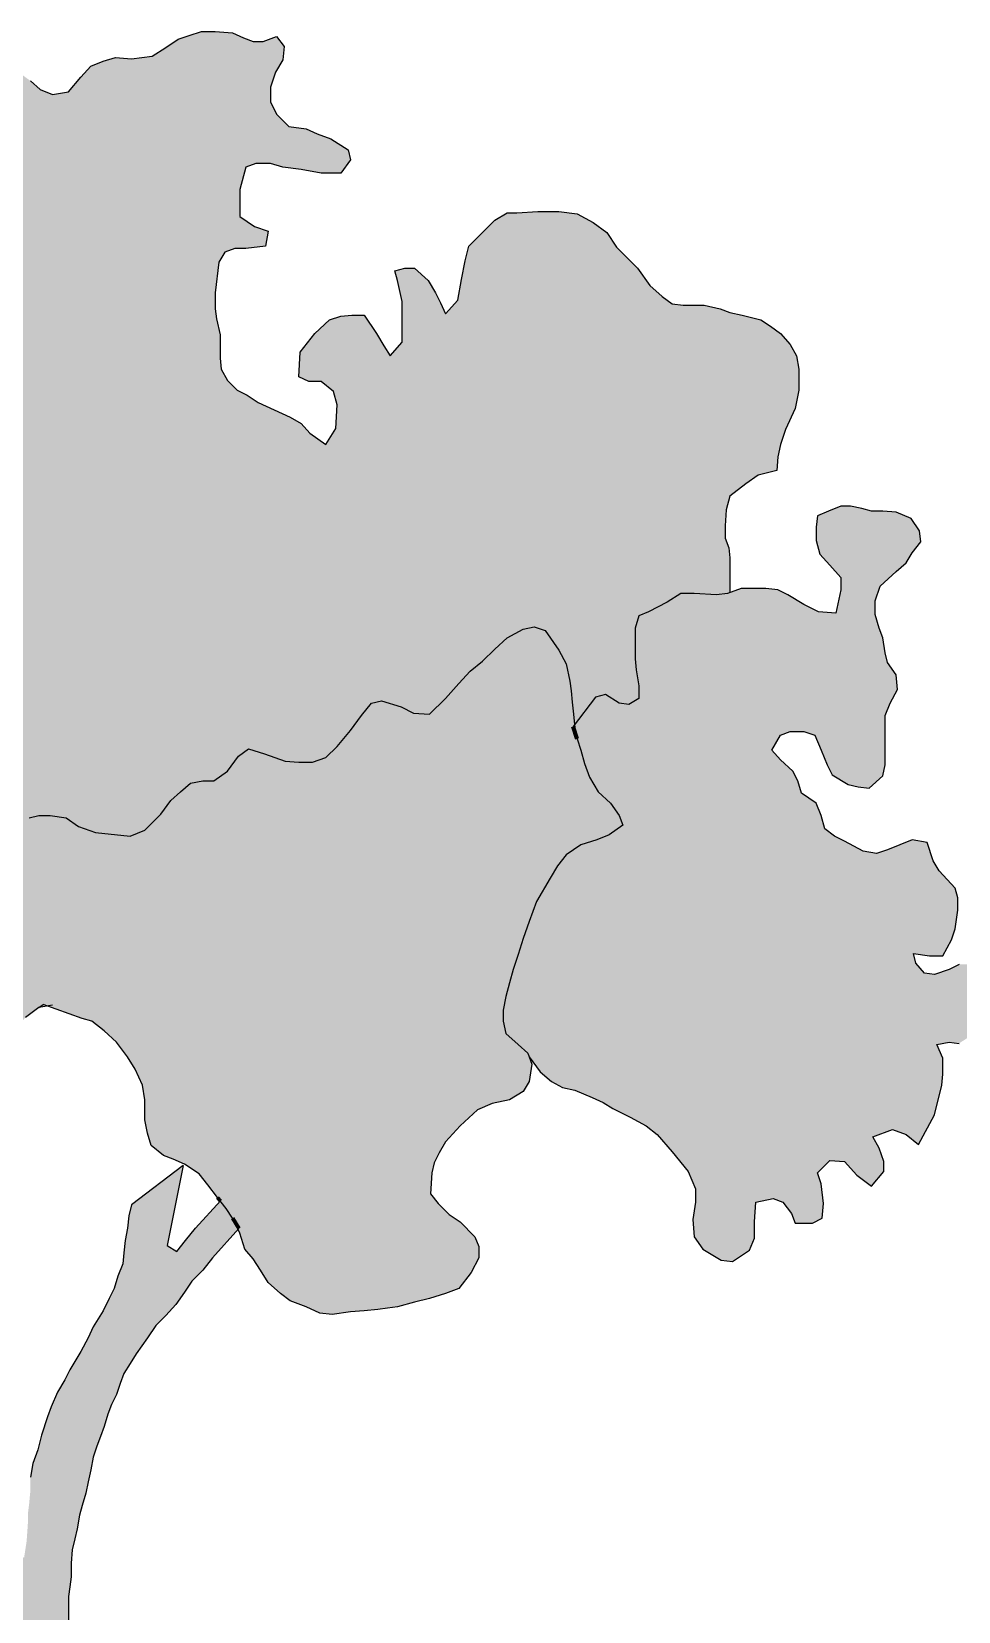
# Model space of a CAD drawing. Header units: millimetres. Extents: x 0 to 59350, y 0 to 29700.
# Drawn here: x 13505 to 14896, y 23483 to 25852 of the extents above; entities that cross this region are included whole.
import ezdxf

# ---------------------------------------------------------------- set-up
doc = ezdxf.new("R2010")
doc.units = ezdxf.units.MM
doc.linetypes.add('PUNKT2_S9', pattern=[1, 0, -1])
doc.layers.add('Standard', color=7, linetype='Continuous', lineweight=25)

msp = doc.modelspace()

# ---------------------------------------------------------------- hatches: boundary and pattern name
at = {"layer": 'Standard', "linetype": 'PUNKT2_S9', "lineweight": -3}
for color, points in [(7, [(13854.6, 24769), (13886, 24758), (13906.3, 24756.2), (13926.6, 24756.2), (13946.9, 24763.5), (13963.6, 24780.1), (13983.9, 24804.1), (14000.5, 24826.4), (14015.3, 24844.8), (14030.1, 24848.4), (14059.7, 24839.3), (14078.2, 24830.1), (14102.2, 24828.2), (14126.2, 24852.1), (14146.5, 24874.4), (14163.2, 24892.9), (14181.7, 24907.7), (14200.1, 24926), (14218.6, 24942.8), (14242.6, 24955.6), (14259.2, 24959.3), (14275.9, 24953.8), (14296.2, 24924.2), (14307.3, 24904), (14312.8, 24878.1), (14314.7, 24863.3), (14316.5, 24846.6), (14318.3, 24828.2), (14319.8, 24812.4), (14351.6, 24854), (14366.4, 24857.8), (14386.7, 24844.8), (14401.5, 24842.9), (14416.3, 24852.1), (14416.3, 24870.7), (14412.6, 24894.7), (14410.8, 24911.3), (14410.8, 24957.5), (14416.3, 24976), (14431.1, 24981.6), (14458.8, 24996.4), (14479.2, 25009.3), (14499.5, 25009.3), (14532.7, 25007.4), (14549.4, 25009.3), (14553.1, 25010.7), (14553.1, 25062.8), (14551.2, 25077.6), (14545.7, 25092.4), (14545.7, 25110.9), (14547.5, 25135), (14553.1, 25155.2), (14577.1, 25173.8), (14595.5, 25186.6), (14623.3, 25194), (14625.1, 25214.4), (14628.8, 25232.8), (14636.2, 25255), (14651, 25286.5), (14656.5, 25314.2), (14656.5, 25345.6), (14652.8, 25365.9), (14643.6, 25382.6), (14628.8, 25399.1), (14614.1, 25410.2), (14599.3, 25419.5), (14571.5, 25426.9), (14553.1, 25430.6), (14538.3, 25436.1), (14514.3, 25441.6), (14482.8, 25441.6), (14466.2, 25443.5), (14451.4, 25454.6), (14432.9, 25471.2), (14414.5, 25497.1), (14399.7, 25511.8), (14383.1, 25528.5), (14368.3, 25550.6), (14347.9, 25565.5), (14323.9, 25578.4), (14296.2, 25582.1), (14264.8, 25582.1), (14233.4, 25580.2), (14218.6, 25580.2), (14200.1, 25569.2), (14161.3, 25530.4), (14155.8, 25508.2), (14150.2, 25480.4), (14144.7, 25449.1), (14126.2, 25428.7), (14118.8, 25445.3), (14111.4, 25460.2), (14100.3, 25478.6), (14080, 25497.1), (14065.2, 25497.1), (14050.4, 25493.4), (14054.1, 25478.6), (14061.5, 25447.1), (14061.5, 25386.3), (14043.1, 25365.9), (14033.8, 25380.7), (14022.7, 25399.1), (14004.2, 25426.9), (13985.7, 25426.9), (13969.1, 25425.1), (13952.5, 25419.5), (13930.3, 25399.1), (13908.1, 25371.4), (13906.3, 25334.4), (13921.1, 25327.1), (13939.6, 25327.1), (13958.1, 25312.4), (13963.6, 25292), (13961.7, 25256.9), (13946.9, 25232.8), (13922.9, 25249.5), (13910, 25264.2), (13893.4, 25273.6), (13869.4, 25284.6), (13845.3, 25295.6), (13828.7, 25306.7), (13813.9, 25314.2), (13799.1, 25328.9), (13789.9, 25345.6), (13788.1, 25362.2), (13788.1, 25397.3), (13782.5, 25421.4), (13780.7, 25436.1), (13780.7, 25460.2), (13786.2, 25506.3), (13795.4, 25521.1), (13810.2, 25526.7), (13826.8, 25526.7), (13856.4, 25530.4), (13860.1, 25552.6), (13839.8, 25559.9), (13817.6, 25574.7), (13817.6, 25615.3), (13826.8, 25648.6), (13841.6, 25654.1), (13863.8, 25654.1), (13882.3, 25648.6), (13910, 25644.9), (13939.6, 25639.4), (13969.1, 25639.4), (13983.9, 25659.7), (13980.2, 25674.5), (13954.4, 25691.2), (13934, 25698.5), (13917.4, 25705.9), (13891.5, 25709.6), (13873, 25728.1), (13863.8, 25746.5), (13863.8, 25768.8), (13871.2, 25790.9), (13882.3, 25809.4), (13884.2, 25829.8), (13873, 25844.5), (13852.7, 25837.2), (13837.9, 25837.2), (13823.2, 25842.7), (13806.5, 25850), (13780.7, 25851.9), (13760.3, 25851.9), (13741.8, 25846.3), (13725.2, 25840.8), (13706.7, 25827.9), (13686.4, 25814.9), (13655, 25811.2), (13631, 25813.1), (13612.5, 25807.6), (13594, 25800.2), (13579.2, 25783.5), (13560.8, 25761.4), (13536.7, 25757.6), (13518.2, 25765.1), (13503.5, 25778), (13488.7, 25789), (13470.2, 25802), (13453.6, 25811.2), (13435.1, 25818.6), (13412.9, 25822.3), (13381.5, 25822.3), (13359.3, 25818.6), (13342.7, 25807.6), (13333.5, 25790.9), (13331.6, 25774.3), (13331.6, 25759.6), (13342.7, 25744.7), (13364.9, 25735.5), (13383.4, 25730), (13407.4, 25718.8), (13414.8, 25704), (13416.7, 25681.9), (13405.5, 25652.3), (13363.1, 25652.3), (13327.9, 25644.9), (13327.9, 25571), (13331.6, 25545.1), (13346.4, 25523), (13361.2, 25510), (13383.4, 25491.6), (13392.6, 25471.2), (13385.2, 25439.8), (13370.4, 25447.1), (13350.1, 25445.3), (13333.5, 25423.2), (13324.2, 25406.5), (13313.1, 25375.1), (13309.4, 25360.4), (13292.8, 25358.5), (13270.6, 25358.5), (13246.6, 25353), (13224.5, 25340), (13209.7, 25323.4), (13209.7, 25306.7), (13217, 25284.6), (13226.3, 25262.4), (13230, 25247.7), (13230, 25210.7), (13226.3, 25195.9), (13217, 25171.9), (13209.7, 25151.5), (13209.7, 25105.4), (13228.2, 25077.6), (13241, 25061), (13259.6, 25038.8), (13268.8, 25014.8), (13268.8, 24998.2), (13263.3, 24953.8), (13242.9, 24931.7), (13226.3, 24918.7), (13226.3, 24904), (13239.2, 24876.2), (13254, 24850.3), (13268.8, 24833.7), (13298.4, 24826.3), (13298.4, 24795), (13300.2, 24780.1), (13303.9, 24761.7), (13307.6, 24745), (13309.4, 24728.4), (13311.3, 24708), (13313.1, 24693.3), (13315, 24678.5), (13316.8, 24656.3), (13331.6, 24676.6), (13344.5, 24700.6), (13353.8, 24726.6), (13361.2, 24741.3), (13372.3, 24756.2), (13404.8, 24760.6), (13427.7, 24759.8), (13409.2, 24746.8), (13388.9, 24724.7), (13376, 24709.9), (13377.8, 24693.3), (13394.4, 24691.5), (13412.9, 24691.5), (13427.7, 24687.8), (13448, 24678.5), (13482.6, 24655.4), (13501.6, 24672.9), (13516.4, 24676.6), (13533, 24676.6), (13557.1, 24672.9), (13575.5, 24660), (13601.4, 24650.8), (13653.1, 24645.2), (13675.4, 24654.5), (13699.4, 24678.5), (13714.2, 24698.8), (13728.9, 24711.7), (13743.7, 24724.7), (13762.1, 24728.4), (13778.8, 24728.4), (13799.1, 24743.1), (13815.8, 24765.4), (13830.5, 24776.4)]), (7, [(14710.1, 24645.2), (14695.3, 24656.3), (14689.8, 24676.6), (14682.4, 24695.1), (14660.2, 24709.9), (14654.7, 24728.4), (14647.3, 24743.1), (14628.8, 24759.8), (14615.9, 24774.5), (14628.8, 24796.8), (14643.6, 24802.3), (14663.9, 24802.3), (14680.6, 24796.8), (14689.8, 24774.5), (14699, 24752.5), (14706.4, 24737.6), (14730.4, 24722.9), (14745.2, 24719.2), (14761.9, 24717.4), (14782.2, 24735.8), (14785.9, 24752.5), (14785.9, 24826.4), (14793.3, 24844.8), (14804.3, 24865.2), (14802.5, 24887.2), (14789.6, 24905.8), (14785.9, 24920.5), (14782.2, 24942.8), (14776.7, 24957.5), (14771.1, 24977.9), (14771.1, 24998.2), (14778.5, 25020.3), (14802.5, 25042.5), (14817.3, 25055.5), (14826.6, 25070.3), (14839.4, 25086.9), (14837.6, 25103.5), (14824.7, 25122), (14802.5, 25131.2), (14782.2, 25133), (14765.5, 25133), (14750.8, 25136.8), (14734.1, 25140.5), (14719.4, 25140.5), (14700.9, 25133), (14684.2, 25125.7), (14682.4, 25109), (14682.4, 25088.7), (14688, 25068.4), (14702.8, 25051.8), (14719.4, 25033.3), (14719.4, 25014.8), (14712, 24979.7), (14686.1, 24981.6), (14663.9, 24992.6), (14639.9, 25007.4), (14625.1, 25014.8), (14606.7, 25016.7), (14569.7, 25016.7), (14549.4, 25009.3), (14532.7, 25007.4), (14499.5, 25009.3), (14479.2, 25009.3), (14458.8, 24996.4), (14431.1, 24981.6), (14416.3, 24976), (14410.8, 24957.5), (14410.8, 24911.3), (14412.6, 24894.7), (14416.3, 24870.7), (14416.3, 24852.1), (14401.5, 24842.9), (14386.7, 24844.8), (14366.4, 24857.8), (14351.6, 24854), (14319.8, 24812.4), (14320.2, 24807.8), (14323.9, 24791.3), (14329.5, 24774.5), (14335, 24754.3), (14342.4, 24733.9), (14355.3, 24711.7), (14373.8, 24695.1), (14386.7, 24676.6), (14392.3, 24661.9), (14372, 24647.2), (14353.5, 24639.7), (14329.5, 24632.3), (14307.3, 24617.6), (14294.4, 24600.9), (14283.2, 24582.4), (14262.9, 24547.3), (14251.9, 24517.7), (14242.6, 24491.9), (14235.2, 24467.8), (14227.8, 24445.7), (14222.3, 24425.3), (14216.8, 24404.9), (14213, 24384.7), (14213, 24368), (14216.8, 24349.6), (14235.2, 24332.9), (14250, 24320), (14251.9, 24314.4), (14268.5, 24292.2), (14285.1, 24277.5), (14301.7, 24268.3), (14320.2, 24264.5), (14346.1, 24253.4), (14362.7, 24246.1), (14377.5, 24236.9), (14403.4, 24223.9), (14427.4, 24211), (14444, 24198.1), (14466.2, 24172.2), (14490.2, 24142.6), (14501.3, 24116.7), (14501.3, 24096.5), (14497.6, 24070.5), (14499.5, 24044.7), (14512.4, 24026.2), (14540.1, 24009.6), (14556.7, 24007.7), (14582.6, 24024.4), (14590, 24042.8), (14590, 24066.9), (14591.9, 24096.5), (14617.7, 24102), (14632.5, 24096.5), (14645.4, 24079.8), (14651, 24065), (14676.9, 24065), (14691.6, 24072.4), (14693.5, 24094.6), (14689.8, 24124.1), (14684.2, 24140.8), (14702.8, 24159.2), (14724.9, 24157.4), (14743.4, 24137.1), (14765.5, 24120.4), (14784, 24142.6), (14784, 24157.4), (14776.7, 24177.7), (14767.4, 24194.4), (14797, 24205.5), (14817.3, 24198.1), (14835.8, 24183.2), (14859.8, 24227.6), (14870.9, 24272), (14872.7, 24288.6), (14872.7, 24312.7), (14863.5, 24332.9), (14882, 24336.7), (14896.8, 24334.7), (14917.1, 24347.8), (14930, 24373.6), (14937.4, 24401.3), (14937.4, 24429), (14928.2, 24451.2), (14911.6, 24453.1), (14896.8, 24453.1), (14882, 24445.7), (14859.8, 24438.2), (14845, 24440), (14832.1, 24454.9), (14828.4, 24469.6), (14852.4, 24466), (14872.7, 24466), (14885.7, 24490), (14891.2, 24506.6), (14894.9, 24534.4), (14894.9, 24552.8), (14891.2, 24567.6), (14867.2, 24593.5), (14858, 24608.3), (14848.7, 24636), (14826.6, 24639.7), (14808.1, 24632.3), (14789.6, 24624.9), (14773, 24619.4), (14752.7, 24623.1), (14724.9, 24637.8)]), (96, [(13778.8, 24728.4), (13762.1, 24728.4), (13743.7, 24724.7), (13728.9, 24711.7), (13714.2, 24698.8), (13699.4, 24678.5), (13675.4, 24654.5), (13653.1, 24645.2), (13601.4, 24650.8), (13575.5, 24660), (13557.1, 24672.9), (13533, 24676.6), (13516.4, 24676.6), (13501.6, 24672.9), (13477.6, 24650.8), (13466.5, 24628.6), (13459.1, 24610.1), (13453.6, 24588), (13448, 24565.8), (13438.8, 24541.7), (13424, 24547.3), (13403.7, 24558.4), (13383.4, 24569.5), (13368.6, 24567.6), (13350.1, 24547.3), (13340.9, 24528.8), (13337.2, 24508.4), (13339, 24488.2), (13350.1, 24473.3), (13359.3, 24453.1), (13359.3, 24436.4), (13355.6, 24418), (13348.3, 24399.4), (13346.4, 24382.9), (13346.4, 24366.1), (13363.1, 24349.6), (13385.2, 24332.9), (13405.5, 24321.8), (13424, 24323.7), (13446.2, 24329.2), (13466.5, 24342.2), (13483.1, 24358.8), (13496.1, 24373.6), (13522.8, 24393.1), (13581.1, 24371.8), (13595.9, 24368), (13614.3, 24353.3), (13632.8, 24336.7), (13649.4, 24314.5), (13660.6, 24295.9), (13671.6, 24272), (13675.4, 24249.8), (13675.4, 24220.2), (13679, 24200), (13684.5, 24181.4), (13703, 24166.7), (13717.8, 24161.2), (13734.5, 24153.7), (13756.6, 24138.9), (13769.6, 24122.4), (13784.4, 24103.8), (13797.2, 24087.2), (13806.5, 24072.4), (13817.6, 24050.2), (13825, 24026.2), (13837.9, 24011.4), (13849, 23994.8), (13860.1, 23976.3), (13878.6, 23959.7), (13893.4, 23948.5), (13917.4, 23939.4), (13937.7, 23930.1), (13956.2, 23928.3), (13983.9, 23932), (14004.2, 23933.8), (14024.6, 23935.7), (14039.3, 23937.5), (14054.1, 23939.4), (14080, 23946.7), (14102.2, 23952.2), (14126.2, 23959.7), (14146.5, 23967.1), (14165, 23991.1), (14176.1, 24013.3), (14176.1, 24029.9), (14170.5, 24044.7), (14148.4, 24066.9), (14131.7, 24077.9), (14115.1, 24094.6), (14104, 24109.3), (14105.9, 24140.8), (14109.5, 24155.5), (14117, 24170.4), (14126.2, 24186.9), (14148.4, 24211), (14174.2, 24235.1), (14196.5, 24244.3), (14222.3, 24249.8), (14242.6, 24262.7), (14251.9, 24277.5), (14255.6, 24303.4), (14250, 24320), (14235.2, 24332.9), (14216.8, 24349.6), (14213, 24368), (14213, 24384.7), (14216.8, 24404.9), (14222.3, 24425.3), (14227.8, 24445.7), (14235.2, 24467.8), (14242.6, 24491.9), (14251.9, 24517.7), (14262.9, 24547.3), (14283.2, 24582.4), (14294.4, 24600.9), (14307.3, 24617.6), (14329.5, 24632.3), (14353.5, 24639.7), (14372, 24647.2), (14392.3, 24661.9), (14386.7, 24676.6), (14373.8, 24695.1), (14355.3, 24711.7), (14342.4, 24733.9), (14335, 24754.3), (14329.5, 24774.5), (14317.8, 24809.8), (14319.8, 24812.4), (14318.3, 24828.2), (14316.5, 24846.6), (14314.7, 24863.3), (14312.8, 24878.1), (14307.3, 24904), (14296.2, 24924.2), (14275.9, 24953.8), (14259.2, 24959.3), (14242.6, 24955.6), (14218.6, 24942.8), (14200.1, 24926), (14181.7, 24907.7), (14163.2, 24892.9), (14146.5, 24874.4), (14126.2, 24852.1), (14102.2, 24828.2), (14078.2, 24830.1), (14059.7, 24839.3), (14030.1, 24848.4), (14015.3, 24844.8), (14000.5, 24826.4), (13983.9, 24804.1), (13963.6, 24780.1), (13946.9, 24763.5), (13926.6, 24756.2), (13906.3, 24756.2), (13886, 24758), (13854.6, 24769), (13830.5, 24776.4), (13815.8, 24765.4), (13799.1, 24743.1)]), (59, [(13400, 23218.6), (13394.4, 23192.9), (13392.6, 23176.1), (13385.2, 23146.6), (13376, 23161.4), (13361.2, 23203.9), (13353.8, 23222.4), (13346.4, 23240.9), (13331.6, 23272.3), (13318.7, 23312.9), (13305.7, 23346.2), (13296.5, 23364.7), (13285.4, 23379.5), (13278, 23394.2), (13263.3, 23409), (13246.6, 23429.4), (13233.7, 23449.7), (13215.2, 23479.2), (13200.4, 23494), (13187.5, 23510.6), (13170.8, 23531), (13157.9, 23545.8), (13136.4, 23579.6), (13119.2, 23560.5), (13100.6, 23540.2), (13108, 23521.7), (13128.3, 23503.3), (13143.1, 23486.6), (13159.8, 23466.2), (13169, 23451.5), (13172.7, 23433.1), (13181.9, 23418.3), (13191.2, 23394.2), (13200.4, 23375.8), (13207.8, 23359.1), (13215.2, 23342.5), (13222.6, 23325.9), (13228.2, 23307.4), (13237.4, 23287), (13246.6, 23266.8), (13257.7, 23251.9), (13268.8, 23233.5), (13279.9, 23214.9), (13287.3, 23200.2), (13294.7, 23179.8), (13300.2, 23159.6), (13303.9, 23144.7), (13305.7, 23126.3), (13309.4, 23109.6), (13313.1, 23087.5), (13315, 23065.3), (13315, 22701.2), (13316.8, 22684.6), (13318.7, 22669.9), (13318.7, 22655), (13320.5, 22629.2), (13322.4, 22612.6), (13324.2, 22586.7), (13326.1, 22564.6), (13326.1, 22546), (13327.9, 22531.3), (13327.9, 22512.8), (13329.8, 22496.2), (13329.8, 22481.4), (13331.6, 22459.3), (13333.5, 22440.7), (13335.3, 22426), (13335.3, 22409.3), (13339, 22390.9), (13340.9, 22368.7), (13342.7, 22353.9), (13346.4, 22339.1), (13350.1, 22318.7), (13351.9, 22298.5), (13355.6, 22278.1), (13355.6, 22270.9), (13426.7, 22183.5), (13454.5, 22183.5), (13477.4, 22307.3), (13494.6, 22183.5), (13496.1, 22183.5), (13496.1, 22183.9), (13494.2, 22200.5), (13492.4, 22217.2), (13492.4, 22359.4), (13490.6, 22377.9), (13486.9, 22400.1), (13485, 22416.7), (13485, 22535), (13483.1, 22553.4), (13481.3, 22570.1), (13479.4, 22590.4), (13477.6, 22607.1), (13475.8, 22621.8), (13475.8, 22638.5), (13473.9, 22655), (13470.2, 22669.9), (13468.4, 22684.6), (13466.5, 22699.4), (13462.8, 22717.9), (13459.1, 22738.3), (13457.3, 22758.5), (13457.3, 22825.1), (13461, 22839.9), (13462.8, 22856.5), (13462.8, 22897.2), (13461, 22917.5), (13461, 22950.8), (13464.6, 22967.4), (13466.5, 22985.9), (13468.4, 23000.6), (13470.2, 23017.3), (13472.1, 23032), (13475.8, 23046.9), (13477.6, 23063.4), (13481.3, 23081.9), (13485, 23102.2), (13488.7, 23119), (13494.2, 23137.4), (13496.1, 23154.1), (13503.5, 23176.1), (13505.3, 23191), (13512.7, 23213.1), (13520.1, 23231.7), (13523.8, 23246.4), (13527.5, 23263.1), (13531.2, 23277.8), (13534.9, 23296.3), (13540.4, 23314.8), (13544.1, 23331.4), (13546, 23349.9), (13547.8, 23364.7), (13553.3, 23381.3), (13555.2, 23396), (13555.2, 23410.9), (13557.1, 23427.5), (13558.9, 23449.7), (13560.8, 23468.2), (13560.8, 23505.1), (13562.6, 23519.9), (13564.5, 23534.6), (13564.5, 23555), (13566.3, 23575.4), (13570, 23591.9), (13573.7, 23606.8), (13577.4, 23627), (13581.1, 23641.9), (13586.6, 23660.3), (13590.3, 23677), (13594, 23695.4), (13597.7, 23714), (13603.2, 23730.5), (13608.8, 23745.4), (13614.3, 23760.1), (13619.9, 23778.5), (13625.4, 23793.4), (13632.8, 23808.1), (13638.4, 23824.8), (13643.9, 23839.5), (13653.1, 23854.4), (13662.4, 23869.1), (13679, 23893.2), (13691.9, 23911.6), (13706.7, 23926.4), (13721.5, 23943), (13734.5, 23961.5), (13745.6, 23978.2), (13762.1, 23994.8), (13776.9, 24013.3), (13814.9, 24055.7), (13806.5, 24072.4), (13797.2, 24087.2), (13788.4, 24098.6), (13751.1, 24057.7), (13736.3, 24039.1), (13723.3, 24022.6), (13708.6, 24031.7), (13732.6, 24151.8), (13655, 24092.8), (13651.3, 24076.1), (13649.4, 24057.7), (13645.8, 24039.1), (13643.9, 24020.6), (13642.1, 24004), (13634.7, 23985.5), (13629.1, 23967.1), (13621.7, 23952.2), (13612.5, 23933.8), (13597.7, 23909.8), (13590.3, 23893.2), (13579.2, 23872.8), (13562.6, 23845), (13555.2, 23830.3), (13544.1, 23811.9), (13534.9, 23789.7), (13529.3, 23774.8), (13520.1, 23747.2), (13514.5, 23725), (13507.2, 23704.6), (13503.5, 23684.4), (13503.5, 23664), (13501.6, 23643.7), (13499.7, 23628.9), (13499.7, 23614.1), (13497.9, 23588.2), (13494.2, 23564.2), (13473.9, 23556.8), (13470.2, 23577.2), (13470.2, 23591.9), (13464.6, 23606.8), (13459.1, 23627), (13455.4, 23643.7), (13448, 23660.3), (13444.3, 23675.2), (13440.6, 23689.9), (13435.1, 23708.4), (13429.5, 23723.2), (13424, 23741.6), (13420.3, 23762), (13418.5, 23782.3), (13416.7, 23804.4), (13416.7, 23819.3), (13414.8, 23835.9), (13414.8, 23872.8), (13412.9, 23889.5), (13412.9, 23937.9), (13409.2, 23935.7), (13374.1, 23935.7), (13359.3, 23933.8), (13363.1, 23932), (13363.1, 23839.5), (13361.2, 23823), (13350.1, 23837.7), (13342.7, 23854.4), (13335.3, 23874.6), (13327.9, 23895), (13322.4, 23909.8), (13312.1, 23937.1), (13307.6, 23937.5), (13289.1, 23939.4), (13274.3, 23939.4), (13254, 23932), (13246.9, 23930.6), (13248.5, 23930.1), (13257.7, 23913.4), (13265.1, 23893.2), (13274.3, 23878.3), (13281.7, 23863.6), (13294.7, 23848.7), (13307.6, 23830.3), (13324.2, 23797.1), (13342.7, 23765.6), (13350.1, 23749.1), (13363.1, 23712.1), (13372.3, 23680.7), (13381.5, 23662.1), (13400, 23623.3), (13407.4, 23605), (13418.5, 23588.2), (13427.7, 23566.1), (13433.3, 23545.8), (13440.6, 23512.5), (13446.2, 23477.4), (13449.9, 23453.4), (13449.9, 23386.8), (13446.2, 23368.4), (13442.5, 23353.5), (13437, 23335.1), (13431.4, 23318.4), (13422.2, 23294.5), (13416.7, 23277.8), (13409.2, 23253.7), (13403.7, 23237.2)])]:
    msp.add_hatch(color=color, dxfattribs=at).paths.add_polyline_path(points)

# ---------------------------------------------------------------- linework, layer by layer
at = {"layer": 'Standard', "color": 7, "linetype": 'Continuous', "lineweight": -3}
for p, q in [((13725.2, 25840.8), (13741.8, 25846.3)), ((13741.8, 25846.3), (13760.3, 25851.9)), ((13760.3, 25851.9), (13780.7, 25851.9)), ((13780.7, 25851.9), (13806.5, 25850)), ((13806.5, 25850), (13823.2, 25842.7)), ((13686.4, 25814.9), (13706.7, 25827.9)), ((13706.7, 25827.9), (13725.2, 25840.8)), ((13823.2, 25842.7), (13837.9, 25837.2)), ((13837.9, 25837.2), (13852.7, 25837.2)), ((13852.7, 25837.2), (13873, 25844.5)), ((13873, 25844.5), (13884.2, 25829.8)), ((13884.2, 25829.8), (13882.3, 25809.4)), ((13579.2, 25783.5), (13594, 25800.2)), ((13594, 25800.2), (13612.5, 25807.6)), ((13612.5, 25807.6), (13631, 25813.1)), ((13631, 25813.1), (13655, 25811.2)), ((13655, 25811.2), (13686.4, 25814.9)), ((13882.3, 25809.4), (13871.2, 25790.9)), ((13503.5, 25778), (13518.2, 25765.1)), ((13560.8, 25761.4), (13579.2, 25783.5)), ((13871.2, 25790.9), (13863.8, 25768.8)), ((13518.2, 25765.1), (13536.7, 25757.6)), ((13536.7, 25757.6), (13560.8, 25761.4)), ((13863.8, 25768.8), (13863.8, 25746.5)), ((13863.8, 25746.5), (13873, 25728.1)), ((13873, 25728.1), (13891.5, 25709.6)), ((13891.5, 25709.6), (13917.4, 25705.9)), ((13917.4, 25705.9), (13934, 25698.5)), ((13934, 25698.5), (13954.4, 25691.2)), ((13954.4, 25691.2), (13980.2, 25674.5)), ((13983.9, 25659.7), (13969.1, 25639.4)), ((13980.2, 25674.5), (13983.9, 25659.7)), ((13826.8, 25648.6), (13817.6, 25615.3)), ((13841.6, 25654.1), (13826.8, 25648.6)), ((13863.8, 25654.1), (13841.6, 25654.1)), ((13882.3, 25648.6), (13863.8, 25654.1)), ((13910, 25644.9), (13882.3, 25648.6)), ((13939.6, 25639.4), (13910, 25644.9)), ((13969.1, 25639.4), (13939.6, 25639.4)), ((13817.6, 25615.3), (13817.6, 25589.5)), ((13817.6, 25589.5), (13817.6, 25574.7)), ((13817.6, 25574.7), (13839.8, 25559.9)), ((14161.3, 25530.4), (14200.1, 25569.2)), ((14200.1, 25569.2), (14218.6, 25580.2)), ((14218.6, 25580.2), (14233.4, 25580.2)), ((14233.4, 25580.2), (14264.8, 25582.1)), ((14264.8, 25582.1), (14296.2, 25582.1)), ((14296.2, 25582.1), (14323.9, 25578.4)), ((14323.9, 25578.4), (14347.9, 25565.5)), ((14347.9, 25565.5), (14368.3, 25550.6)), ((13839.8, 25559.9), (13860.1, 25552.6)), ((13860.1, 25552.6), (13856.4, 25530.4)), ((14368.3, 25550.6), (14383.1, 25528.5)), ((13795.4, 25521.1), (13786.2, 25506.3)), ((13810.2, 25526.7), (13795.4, 25521.1)), ((13826.8, 25526.7), (13810.2, 25526.7)), ((13856.4, 25530.4), (13826.8, 25526.7)), ((14155.8, 25508.2), (14161.3, 25530.4)), ((14383.1, 25528.5), (14399.7, 25511.8)), ((13786.2, 25506.3), (13780.7, 25460.2)), ((14050.4, 25493.4), (14065.2, 25497.1)), ((14054.1, 25478.6), (14050.4, 25493.4)), ((14065.2, 25497.1), (14080, 25497.1)), ((14080, 25497.1), (14100.3, 25478.6)), ((14150.2, 25480.4), (14155.8, 25508.2)), ((14399.7, 25511.8), (14414.5, 25497.1)), ((14414.5, 25497.1), (14432.9, 25471.2)), ((14061.5, 25447.1), (14054.1, 25478.6)), ((14100.3, 25478.6), (14111.4, 25460.2)), ((14144.7, 25449.1), (14150.2, 25480.4)), ((14432.9, 25471.2), (14451.4, 25454.6)), ((13780.7, 25460.2), (13780.7, 25436.1)), ((14061.5, 25408.3), (14061.5, 25447.1)), ((14111.4, 25460.2), (14118.8, 25445.3)), ((14118.8, 25445.3), (14126.2, 25428.7)), ((14126.2, 25428.7), (14144.7, 25449.1)), ((14451.4, 25454.6), (14466.2, 25443.5)), ((14466.2, 25443.5), (14482.8, 25441.6)), ((13780.7, 25436.1), (13782.5, 25421.4)), ((13782.5, 25421.4), (13788.1, 25397.3)), ((13952.5, 25419.5), (13969.1, 25425.1)), ((13969.1, 25425.1), (13985.7, 25426.9)), ((13985.7, 25426.9), (14004.2, 25426.9)), ((14004.2, 25426.9), (14022.7, 25399.1)), ((14482.8, 25441.6), (14497.6, 25441.6)), ((14497.6, 25441.6), (14514.3, 25441.6)), ((14514.3, 25441.6), (14538.3, 25436.1)), ((14538.3, 25436.1), (14553.1, 25430.6)), ((14553.1, 25430.6), (14571.5, 25426.9)), ((14571.5, 25426.9), (14599.3, 25419.5)), ((13788.1, 25397.3), (13788.1, 25376.9)), ((13908.1, 25371.4), (13930.3, 25399.1)), ((13930.3, 25399.1), (13952.5, 25419.5)), ((14022.7, 25399.1), (14033.8, 25380.7)), ((14061.5, 25386.3), (14061.5, 25408.3)), ((14599.3, 25419.5), (14614.1, 25410.2)), ((14614.1, 25410.2), (14628.8, 25399.1)), ((14628.8, 25399.1), (14643.6, 25382.6)), ((13788.1, 25376.9), (13788.1, 25362.2)), ((14033.8, 25380.7), (14043.1, 25365.9)), ((14043.1, 25365.9), (14061.5, 25386.3)), ((14643.6, 25382.6), (14652.8, 25365.9)), ((13788.1, 25362.2), (13789.9, 25345.6)), ((13906.3, 25334.4), (13908.1, 25371.4)), ((14652.8, 25365.9), (14656.5, 25345.6)), ((13789.9, 25345.6), (13799.1, 25328.9)), ((13799.1, 25328.9), (13813.9, 25314.2)), ((13921.1, 25327.1), (13906.3, 25334.4)), ((13939.6, 25327.1), (13921.1, 25327.1)), ((13958.1, 25312.4), (13939.6, 25327.1)), ((14656.5, 25345.6), (14656.5, 25314.2)), ((13813.9, 25314.2), (13828.7, 25306.7)), ((13828.7, 25306.7), (13845.3, 25295.6)), ((13963.6, 25292), (13958.1, 25312.4)), ((14656.5, 25314.2), (14651, 25286.5)), ((13845.3, 25295.6), (13869.4, 25284.6)), ((13869.4, 25284.6), (13893.4, 25273.6)), ((13961.7, 25256.9), (13963.6, 25292)), ((14651, 25286.5), (14636.2, 25255)), ((13893.4, 25273.6), (13910, 25264.2)), ((13910, 25264.2), (13922.9, 25249.5)), ((13946.9, 25232.8), (13961.7, 25256.9)), ((14636.2, 25255), (14628.8, 25232.8)), ((13922.9, 25249.5), (13946.9, 25232.8)), ((14628.8, 25232.8), (14625.1, 25214.4)), ((14625.1, 25214.4), (14623.3, 25194)), ((14595.5, 25186.6), (14577.1, 25173.8)), ((14623.3, 25194), (14595.5, 25186.6)), ((14577.1, 25173.8), (14553.1, 25155.2)), ((14553.1, 25155.2), (14547.5, 25135)), ((14719.4, 25140.5), (14700.9, 25133)), ((14734.1, 25140.5), (14719.4, 25140.5)), ((14750.8, 25136.8), (14734.1, 25140.5)), ((14765.5, 25133), (14750.8, 25136.8)), ((14547.5, 25135), (14545.7, 25110.9)), ((14684.2, 25125.7), (14682.4, 25109)), ((14700.9, 25133), (14684.2, 25125.7)), ((14782.2, 25133), (14765.5, 25133)), ((14802.5, 25131.2), (14782.2, 25133)), ((14824.7, 25122), (14802.5, 25131.2)), ((14837.6, 25103.5), (14824.7, 25122)), ((14545.7, 25110.9), (14545.7, 25092.4)), ((14545.7, 25092.4), (14551.2, 25077.6)), ((14682.4, 25109), (14682.4, 25088.7)), ((14682.4, 25088.7), (14688, 25068.4)), ((14839.4, 25086.9), (14837.6, 25103.5)), ((14551.2, 25077.6), (14553.1, 25062.8)), ((14688, 25068.4), (14702.8, 25051.8)), ((14817.3, 25055.5), (14826.6, 25070.3)), ((14826.6, 25070.3), (14839.4, 25086.9)), ((14553.1, 25062.8), (14553.1, 25044.4)), ((14553.1, 25044.4), (14553.1, 25010.7)), ((14702.8, 25051.8), (14719.4, 25033.3)), ((14778.5, 25020.3), (14802.5, 25042.5)), ((14802.5, 25042.5), (14817.3, 25055.5)), ((14719.4, 25033.3), (14719.4, 25014.8)), ((14771.1, 24998.2), (14778.5, 25020.3)), ((14458.8, 24996.4), (14431.1, 24981.6)), ((14479.2, 25009.3), (14458.8, 24996.4)), ((14499.5, 25009.3), (14479.2, 25009.3)), ((14532.7, 25007.4), (14499.5, 25009.3)), ((14549.4, 25009.3), (14532.7, 25007.4)), ((14569.7, 25016.7), (14549.4, 25009.3)), ((14584.5, 25016.7), (14569.7, 25016.7)), ((14606.7, 25016.7), (14584.5, 25016.7)), ((14625.1, 25014.8), (14606.7, 25016.7)), ((14639.9, 25007.4), (14625.1, 25014.8)), ((14663.9, 24992.6), (14639.9, 25007.4)), ((14719.4, 25014.8), (14712, 24979.7)), ((14771.1, 24977.9), (14771.1, 24998.2)), ((14416.3, 24976), (14410.8, 24957.5)), ((14431.1, 24981.6), (14416.3, 24976)), ((14686.1, 24981.6), (14663.9, 24992.6)), ((14712, 24979.7), (14686.1, 24981.6)), ((14776.7, 24957.5), (14771.1, 24977.9)), ((14218.6, 24942.8), (14242.6, 24955.6)), ((14242.6, 24955.6), (14259.2, 24959.3)), ((14259.2, 24959.3), (14275.9, 24953.8)), ((14275.9, 24953.8), (14296.2, 24924.2)), ((14410.8, 24957.5), (14410.8, 24929.8)), ((14782.2, 24942.8), (14776.7, 24957.5)), ((14181.7, 24907.7), (14200.1, 24926)), ((14200.1, 24926), (14218.6, 24942.8)), ((14296.2, 24924.2), (14307.3, 24904)), ((14410.8, 24929.8), (14410.8, 24911.3)), ((14785.9, 24920.5), (14782.2, 24942.8)), ((14163.2, 24892.9), (14181.7, 24907.7)), ((14307.3, 24904), (14312.8, 24878.1)), ((14410.8, 24911.3), (14412.6, 24894.7)), ((14789.6, 24905.8), (14785.9, 24920.5)), ((14802.5, 24887.2), (14789.6, 24905.8)), ((14146.5, 24874.4), (14163.2, 24892.9)), ((14312.8, 24878.1), (14314.7, 24863.3)), ((14412.6, 24894.7), (14416.3, 24870.7)), ((14804.3, 24865.2), (14802.5, 24887.2)), ((14102.2, 24828.2), (14126.2, 24852.1)), ((14126.2, 24852.1), (14146.5, 24874.4)), ((14314.7, 24863.3), (14316.5, 24846.6)), ((14351.6, 24854), (14317.8, 24809.8)), ((14366.4, 24857.8), (14351.6, 24854)), ((14386.7, 24844.8), (14366.4, 24857.8)), ((14416.3, 24852.1), (14401.5, 24842.9)), ((14416.3, 24870.7), (14416.3, 24852.1)), ((14793.3, 24844.8), (14804.3, 24865.2)), ((14000.5, 24826.4), (14015.3, 24844.8)), ((14015.3, 24844.8), (14030.1, 24848.4)), ((14030.1, 24848.4), (14059.7, 24839.3)), ((14059.7, 24839.3), (14078.2, 24830.1)), ((14078.2, 24830.1), (14102.2, 24828.2)), ((14316.5, 24846.6), (14318.3, 24828.2)), ((14318.3, 24828.2), (14320.2, 24807.8)), ((14401.5, 24842.9), (14386.7, 24844.8)), ((14785.9, 24826.4), (14793.3, 24844.8)), ((13963.6, 24780.1), (13983.9, 24804.1)), ((13983.9, 24804.1), (14000.5, 24826.4)), ((14320.2, 24807.8), (14323.9, 24791.3)), ((14785.9, 24811.5), (14785.9, 24826.4)), ((14785.9, 24791.3), (14785.9, 24811.5)), ((13946.9, 24763.5), (13963.6, 24780.1)), ((14323.9, 24791.3), (14329.5, 24774.5)), ((14615.9, 24774.5), (14628.8, 24796.8)), ((14628.8, 24796.8), (14643.6, 24802.3)), ((14643.6, 24802.3), (14663.9, 24802.3)), ((14663.9, 24802.3), (14680.6, 24796.8)), ((14680.6, 24796.8), (14689.8, 24774.5)), ((14785.9, 24772.7), (14785.9, 24791.3)), ((13799.1, 24743.1), (13815.8, 24765.4)), ((13815.8, 24765.4), (13830.5, 24776.4)), ((13830.5, 24776.4), (13854.6, 24769)), ((13854.6, 24769), (13886, 24758)), ((13886, 24758), (13906.3, 24756.2)), ((13926.6, 24756.2), (13946.9, 24763.5)), ((14329.5, 24774.5), (14335, 24754.3)), ((14628.8, 24759.8), (14615.9, 24774.5)), ((14647.3, 24743.1), (14628.8, 24759.8)), ((14689.8, 24774.5), (14699, 24752.5)), ((14785.9, 24752.5), (14785.9, 24772.7)), ((13778.8, 24728.4), (13799.1, 24743.1)), ((13906.3, 24756.2), (13926.6, 24756.2)), ((14335, 24754.3), (14342.4, 24733.9)), ((14342.4, 24733.9), (14355.3, 24711.7)), ((14654.7, 24728.4), (14647.3, 24743.1)), ((14699, 24752.5), (14706.4, 24737.6)), ((14706.4, 24737.6), (14730.4, 24722.9)), ((14761.9, 24717.4), (14782.2, 24735.8)), ((14782.2, 24735.8), (14785.9, 24752.5)), ((13714.2, 24698.8), (13728.9, 24711.7)), ((13728.9, 24711.7), (13743.7, 24724.7)), ((13743.7, 24724.7), (13762.1, 24728.4)), ((13762.1, 24728.4), (13778.8, 24728.4)), ((14355.3, 24711.7), (14373.8, 24695.1)), ((14660.2, 24709.9), (14654.7, 24728.4)), ((14682.4, 24695.1), (14660.2, 24709.9)), ((14730.4, 24722.9), (14745.2, 24719.2)), ((14745.2, 24719.2), (14761.9, 24717.4)), ((13699.4, 24678.5), (13714.2, 24698.8)), ((14373.8, 24695.1), (14386.7, 24676.6)), ((14689.8, 24676.6), (14682.4, 24695.1)), ((13501.6, 24672.9), (13516.4, 24676.6)), ((13516.4, 24676.6), (13533, 24676.6)), ((13533, 24676.6), (13557.1, 24672.9)), ((13557.1, 24672.9), (13575.5, 24660)), ((13675.4, 24654.5), (13699.4, 24678.5)), ((14392.3, 24661.9), (14372, 24647.2)), ((14386.7, 24676.6), (14392.3, 24661.9)), ((14695.3, 24656.3), (14689.8, 24676.6)), ((13575.5, 24660), (13601.4, 24650.8)), ((13601.4, 24650.8), (13653.1, 24645.2)), ((13653.1, 24645.2), (13675.4, 24654.5)), ((14353.5, 24639.7), (14329.5, 24632.3)), ((14372, 24647.2), (14353.5, 24639.7)), ((14710.1, 24645.2), (14695.3, 24656.3)), ((14724.9, 24637.8), (14710.1, 24645.2)), ((14826.6, 24639.7), (14808.1, 24632.3)), ((14848.7, 24636), (14826.6, 24639.7)), ((14307.3, 24617.6), (14294.4, 24600.9)), ((14329.5, 24632.3), (14307.3, 24617.6)), ((14752.7, 24623.1), (14724.9, 24637.8)), ((14773, 24619.4), (14752.7, 24623.1)), ((14789.6, 24624.9), (14773, 24619.4)), ((14808.1, 24632.3), (14789.6, 24624.9)), ((14858, 24608.3), (14848.7, 24636)), ((14294.4, 24600.9), (14283.2, 24582.4)), ((14867.2, 24593.5), (14858, 24608.3)), ((14891.2, 24567.6), (14867.2, 24593.5)), ((14283.2, 24582.4), (14262.9, 24547.3)), ((14894.9, 24552.8), (14891.2, 24567.6)), ((14262.9, 24547.3), (14251.9, 24517.7)), ((14894.9, 24534.4), (14894.9, 24552.8)), ((14891.2, 24506.6), (14894.9, 24534.4)), ((14251.9, 24517.7), (14242.6, 24491.9)), ((14885.7, 24490), (14891.2, 24506.6)), ((14242.6, 24491.9), (14235.2, 24467.8)), ((14872.7, 24466), (14885.7, 24490)), ((14235.2, 24467.8), (14227.8, 24445.7)), ((14832.1, 24454.9), (14828.4, 24469.6)), ((14828.4, 24469.6), (14852.4, 24466)), ((14845, 24440), (14832.1, 24454.9)), ((14852.4, 24466), (14872.7, 24466)), ((14896.8, 24453.1), (14882, 24445.7)), ((14222.3, 24425.3), (14216.8, 24404.9)), ((14227.8, 24445.7), (14222.3, 24425.3)), ((14859.8, 24438.2), (14845, 24440)), ((14882, 24445.7), (14859.8, 24438.2)), ((14216.8, 24404.9), (14213, 24384.7)), ((13516.4, 24388.4), (13496.1, 24373.6)), ((13536.7, 24392.1), (13516.4, 24388.4)), ((13581.1, 24371.8), (13522.8, 24393.1)), ((14213, 24384.7), (14213, 24368)), ((13595.9, 24368), (13581.1, 24371.8)), ((13614.3, 24353.3), (13595.9, 24368)), ((14213, 24368), (14216.8, 24349.6)), ((13632.8, 24336.7), (13614.3, 24353.3)), ((13649.4, 24314.5), (13632.8, 24336.7)), ((14216.8, 24349.6), (14235.2, 24332.9)), ((14235.2, 24332.9), (14250, 24320)), ((14863.5, 24332.9), (14882, 24336.7)), ((14872.7, 24312.7), (14863.5, 24332.9)), ((14882, 24336.7), (14896.8, 24334.7)), ((13660.6, 24295.9), (13649.4, 24314.5)), ((14250, 24320), (14255.6, 24303.4)), ((14251.9, 24314.4), (14268.5, 24292.2)), ((14872.7, 24288.6), (14872.7, 24312.7)), ((13671.6, 24272), (13660.6, 24295.9)), ((14255.6, 24303.4), (14251.9, 24277.5)), ((14268.5, 24292.2), (14285.1, 24277.5)), ((14870.9, 24272), (14872.7, 24288.6)), ((13675.4, 24249.8), (13671.6, 24272)), ((14242.6, 24262.7), (14222.3, 24249.8)), ((14251.9, 24277.5), (14242.6, 24262.7)), ((14285.1, 24277.5), (14301.7, 24268.3)), ((14301.7, 24268.3), (14320.2, 24264.5)), ((14320.2, 24264.5), (14346.1, 24253.4)), ((14859.8, 24227.6), (14870.9, 24272)), ((13675.4, 24235.1), (13675.4, 24249.8)), ((14196.5, 24244.3), (14174.2, 24235.1)), ((14222.3, 24249.8), (14196.5, 24244.3)), ((14346.1, 24253.4), (14362.7, 24246.1)), ((14362.7, 24246.1), (14377.5, 24236.9)), ((14377.5, 24236.9), (14403.4, 24223.9)), ((13675.4, 24220.2), (13675.4, 24235.1)), ((13679, 24200), (13675.4, 24220.2)), ((14174.2, 24235.1), (14148.4, 24211)), ((14403.4, 24223.9), (14427.4, 24211)), ((14835.8, 24183.2), (14859.8, 24227.6)), ((13684.5, 24181.4), (13679, 24200)), ((14148.4, 24211), (14126.2, 24186.9)), ((14427.4, 24211), (14444, 24198.1)), ((14444, 24198.1), (14466.2, 24172.2)), ((14767.4, 24194.4), (14797, 24205.5)), ((14776.7, 24177.7), (14767.4, 24194.4)), ((14797, 24205.5), (14817.3, 24198.1)), ((14817.3, 24198.1), (14835.8, 24183.2)), ((13703, 24166.7), (13684.5, 24181.4)), ((13717.8, 24161.2), (13703, 24166.7)), ((14117, 24170.4), (14109.5, 24155.5)), ((14126.2, 24186.9), (14117, 24170.4)), ((14466.2, 24172.2), (14490.2, 24142.6)), ((14784, 24157.4), (14776.7, 24177.7)), ((13732.6, 24151.8), (13655, 24092.8)), ((13732.6, 24151.8), (13708.6, 24031.7)), ((13734.5, 24153.7), (13717.8, 24161.2)), ((13756.6, 24138.9), (13734.5, 24153.7)), ((14105.9, 24140.8), (14104, 24109.3)), ((14109.5, 24155.5), (14105.9, 24140.8)), ((14490.2, 24142.6), (14501.3, 24116.7)), ((14684.2, 24140.8), (14702.8, 24159.2)), ((14689.8, 24124.1), (14684.2, 24140.8)), ((14702.8, 24159.2), (14724.9, 24157.4)), ((14724.9, 24157.4), (14743.4, 24137.1)), ((14765.5, 24120.4), (14784, 24142.6)), ((14784, 24142.6), (14784, 24157.4)), ((13769.6, 24122.4), (13756.6, 24138.9)), ((13784.4, 24103.8), (13769.6, 24122.4)), ((14501.3, 24116.7), (14501.3, 24096.5)), ((14693.5, 24094.6), (14689.8, 24124.1)), ((14743.4, 24137.1), (14765.5, 24120.4)), ((13751.1, 24057.7), (13788.5, 24098.6)), ((13797.2, 24087.2), (13784.4, 24103.8)), ((14104, 24109.3), (14115.1, 24094.6)), ((14115.1, 24094.6), (14131.7, 24077.9)), ((14501.3, 24096.5), (14497.6, 24070.5)), ((14590, 24066.9), (14591.9, 24096.5)), ((14591.9, 24096.5), (14617.7, 24102)), ((14617.7, 24102), (14632.5, 24096.5)), ((14632.5, 24096.5), (14645.4, 24079.8)), ((14691.6, 24072.4), (14693.5, 24094.6)), ((13651.3, 24076.1), (13649.4, 24057.7)), ((13655, 24092.8), (13651.3, 24076.1)), ((13806.5, 24072.4), (13797.2, 24087.2)), ((13817.6, 24050.2), (13806.5, 24072.4)), ((14131.7, 24077.9), (14148.4, 24066.9)), ((14497.6, 24070.5), (14499.5, 24044.7)), ((14645.4, 24079.8), (14651, 24065)), ((14676.9, 24065), (14691.6, 24072.4)), ((13649.4, 24057.7), (13645.8, 24039.1)), ((13736.3, 24039.1), (13751.1, 24057.7)), ((13816.1, 24057.1), (13776.9, 24013.3)), ((13825, 24026.2), (13817.6, 24050.2)), ((14148.4, 24066.9), (14170.5, 24044.7)), ((14590, 24042.8), (14590, 24066.9)), ((14651, 24065), (14676.9, 24065)), ((13645.8, 24039.1), (13643.9, 24020.6)), ((13708.6, 24031.7), (13723.3, 24022.6)), ((13723.3, 24022.6), (13736.3, 24039.1)), ((13837.9, 24011.4), (13825, 24026.2)), ((14170.5, 24044.7), (14176.1, 24029.9)), ((14176.1, 24029.9), (14176.1, 24013.3)), ((14499.5, 24044.7), (14512.4, 24026.2)), ((14512.4, 24026.2), (14540.1, 24009.6)), ((14556.7, 24007.7), (14582.6, 24024.4)), ((14582.6, 24024.4), (14590, 24042.8)), ((13642.1, 24004), (13634.7, 23985.5)), ((13643.9, 24020.6), (13642.1, 24004)), ((13776.9, 24013.3), (13762.1, 23994.8)), ((13849, 23994.8), (13837.9, 24011.4)), ((14176.1, 24013.3), (14165, 23991.1)), ((14540.1, 24009.6), (14556.7, 24007.7)), ((13634.7, 23985.5), (13629.1, 23967.1)), ((13745.6, 23978.2), (13734.5, 23961.5)), ((13762.1, 23994.8), (13745.6, 23978.2)), ((13860.1, 23976.3), (13849, 23994.8)), ((13878.6, 23959.7), (13860.1, 23976.3)), ((14165, 23991.1), (14146.5, 23967.1)), ((13621.7, 23952.2), (13612.5, 23933.8)), ((13629.1, 23967.1), (13621.7, 23952.2)), ((13734.5, 23961.5), (13721.5, 23943)), ((13893.4, 23948.5), (13878.6, 23959.7)), ((14102.2, 23952.2), (14080, 23946.7)), ((14126.2, 23959.7), (14102.2, 23952.2)), ((14146.5, 23967.1), (14126.2, 23959.7)), ((13612.5, 23933.8), (13597.7, 23909.8)), ((13721.5, 23943), (13706.7, 23926.4)), ((13917.4, 23939.4), (13893.4, 23948.5)), ((13937.7, 23930.1), (13917.4, 23939.4)), ((13956.2, 23928.3), (13937.7, 23930.1)), ((13983.9, 23932), (13956.2, 23928.3)), ((14004.2, 23933.8), (13983.9, 23932)), ((14024.6, 23935.7), (14004.2, 23933.8)), ((14039.3, 23937.5), (14024.6, 23935.7)), ((14054.1, 23939.4), (14039.3, 23937.5)), ((14080, 23946.7), (14054.1, 23939.4)), ((13597.7, 23909.8), (13590.3, 23893.2)), ((13691.9, 23911.6), (13679, 23893.2)), ((13706.7, 23926.4), (13691.9, 23911.6)), ((13590.3, 23893.2), (13579.2, 23872.8)), ((13679, 23893.2), (13662.4, 23869.1)), ((13579.2, 23872.8), (13562.6, 23845)), ((13662.4, 23869.1), (13653.1, 23854.4)), ((13562.6, 23845), (13555.2, 23830.3)), ((13643.9, 23839.5), (13638.4, 23824.8)), ((13653.1, 23854.4), (13643.9, 23839.5)), ((13544.1, 23811.9), (13534.9, 23789.7)), ((13555.2, 23830.3), (13544.1, 23811.9)), ((13638.4, 23824.8), (13632.8, 23808.1)), ((13534.9, 23789.7), (13529.3, 23774.8)), ((13625.4, 23793.4), (13619.9, 23778.5)), ((13632.8, 23808.1), (13625.4, 23793.4)), ((13529.3, 23774.8), (13520.1, 23747.2)), ((13619.9, 23778.5), (13614.3, 23760.1)), ((13520.1, 23747.2), (13514.5, 23725)), ((13608.8, 23745.4), (13603.2, 23730.5)), ((13614.3, 23760.1), (13608.8, 23745.4)), ((13514.5, 23725), (13507.2, 23704.6)), ((13597.7, 23714), (13594, 23695.4)), ((13603.2, 23730.5), (13597.7, 23714)), ((13507.2, 23704.6), (13503.5, 23684.4)), ((13594, 23695.4), (13590.3, 23677)), ((13590.3, 23677), (13586.6, 23660.3)), ((13586.6, 23660.3), (13581.1, 23641.9)), ((13577.4, 23627), (13573.7, 23606.8)), ((13581.1, 23641.9), (13577.4, 23627)), ((13573.7, 23606.8), (13570, 23591.9)), ((13566.3, 23575.4), (13564.5, 23555)), ((13570, 23591.9), (13566.3, 23575.4)), ((13564.5, 23555), (13564.5, 23534.6)), ((13564.5, 23534.6), (13562.6, 23519.9)), ((13562.6, 23519.9), (13560.8, 23505.1)), ((13560.8, 23505.1), (13560.8, 23486.6)), ((13560.8, 23486.6), (13560.8, 23468.2))]:
    msp.add_line(p, q, dxfattribs=at)
at = {"layer": 'Standard', "color": 7, "linetype": 'Continuous', "lineweight": 70}
for p, q in [((14323.9, 24791.3), (14317.8, 24809.8)), ((13784.4, 24103.8), (13788.5, 24098.6)), ((13806.5, 24072.4), (13816.1, 24057.1))]:
    msp.add_line(p, q, dxfattribs=at)
at = {"layer": 'Standard', "color": 7, "linetype": 'Continuous', "lineweight": 25}
msp.add_line((13516.4, 24388.4), (13522.8, 24393.1), dxfattribs=at)

doc.saveas('drawing.dxf')
